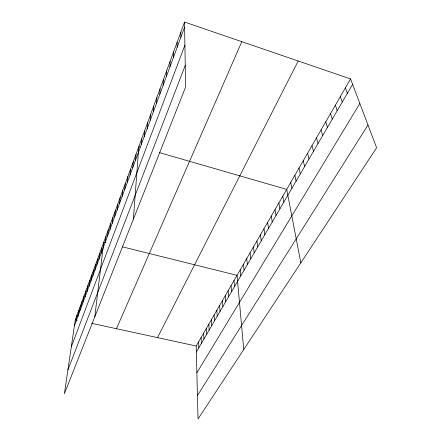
<?xml version="1.0" encoding="UTF-8"?>
<svg xmlns="http://www.w3.org/2000/svg" width="441" height="441" viewBox="0 0 441 441"><rect width="100%" height="100%" fill="white"/><g stroke="black" fill="none" stroke-linecap="round" stroke-linejoin="round"><path stroke-width="0.66" d="M177.161 47.33L177.172 42.132M173.55 57.121L173.605 51.851M170.017 66.701L170.11 61.371M166.555 76.078L166.692 70.692M163.164 85.262L163.341 79.827M159.846 94.264L160.055 88.773M156.594 103.078L156.842 97.544M153.407 111.716L153.689 106.138M150.282 120.184L150.596 114.561M147.217 128.485L147.564 122.824M144.218 136.622L144.593 130.927M141.269 144.604L141.677 138.876M133.358 219.243L138.816 146.677L140.139 147.057M135.547 160.116L136.004 154.328M132.769 167.652L133.254 161.836M130.034 175.049L130.547 169.212M127.355 182.315L127.89 176.45M124.726 189.443L125.283 183.555M122.146 196.443L122.719 190.54M119.61 203.318L120.206 197.397M117.119 210.07L117.736 204.133M114.671 216.707L115.305 210.748M112.262 223.223L112.918 217.259M109.897 229.629L110.575 223.648M107.576 235.924L108.266 229.937M105.294 242.115L106 236.117M94.798 316.787L103.773 242.192L105.697 242.671M100.923 253.955L101.662 247.941M98.834 259.622L99.583 253.597M96.777 265.195L97.544 259.165M94.754 270.68L95.532 264.65M92.759 276.083L93.553 270.046M90.796 281.402L91.601 275.36M88.867 286.639L89.683 280.597M86.965 291.793L87.787 285.751M85.091 296.87L85.923 290.828M83.244 301.876L84.088 295.834M81.425 306.804L82.28 300.762M79.634 311.66L80.499 305.619M77.87 316.445L78.746 310.409M76.128 321.158L77.015 315.122M184.536 22.05L75.306 319.775L64.375 393.758L185.589 87.109L184.536 22.05L350.545 78.928L376.625 147.735L198.026 418.95L196.201 346.009L350.545 78.928M74.413 325.805L184.619 27.11M71.304 346.863L184.911 45.114M67.897 369.922L185.237 65.428M116.452 328.705L241.811 41.674M157.536 337.619L298.199 60.99M196.35 351.979L352.596 84.336M196.873 372.794L359.856 103.486M197.441 395.527L367.998 124.963M75.306 319.775L77.203 320.188M91.662 323.325L196.201 346.009M122.289 246.8L237.037 275.338L243.752 349.515M159.212 152.564L286.716 189.382L300.828 262.842M345.386 87.853L347.354 93.31M340.336 96.596L342.222 102.097M335.38 105.167L337.194 110.713M330.524 113.574L332.266 119.164M325.761 121.815L327.431 127.443M321.092 129.897L322.691 135.563M316.506 137.829L318.044 143.523M312.013 145.607L313.479 151.335M307.598 153.242L309.009 159.003M303.265 160.739L304.615 166.522M299.015 168.098L300.304 173.903M294.842 175.32L296.076 181.152M290.74 182.414L291.92 188.268M282.758 196.228L283.839 202.116M278.872 202.954L279.903 208.858M275.052 209.558L276.033 215.484M271.303 216.051L272.235 221.988M267.61 222.435L268.503 228.388M263.983 228.714L264.832 234.673M260.422 234.882L261.221 240.852M256.91 240.951L257.676 246.927M253.465 246.921L254.187 252.902M250.069 252.787L250.758 258.779M246.734 258.564L247.384 264.561M243.449 264.247L244.06 270.25M240.218 269.837L240.797 275.84M234.028 280.548L234.54 286.562M231.062 285.68L231.547 291.694M228.14 290.735L228.592 296.749M225.263 295.718L225.687 301.727M222.429 300.624L222.821 306.633M219.635 305.459L219.998 311.467M216.878 310.227L217.22 316.23M214.166 314.924L214.475 320.927M211.487 319.554L211.774 325.557M208.852 324.118L209.111 330.116M206.25 328.622L206.487 334.614M203.687 333.06L203.902 339.046M201.157 337.437L201.35 343.418M198.659 341.753L198.83 347.728M180.816 32.199L180.849 37.331"/></g></svg>
